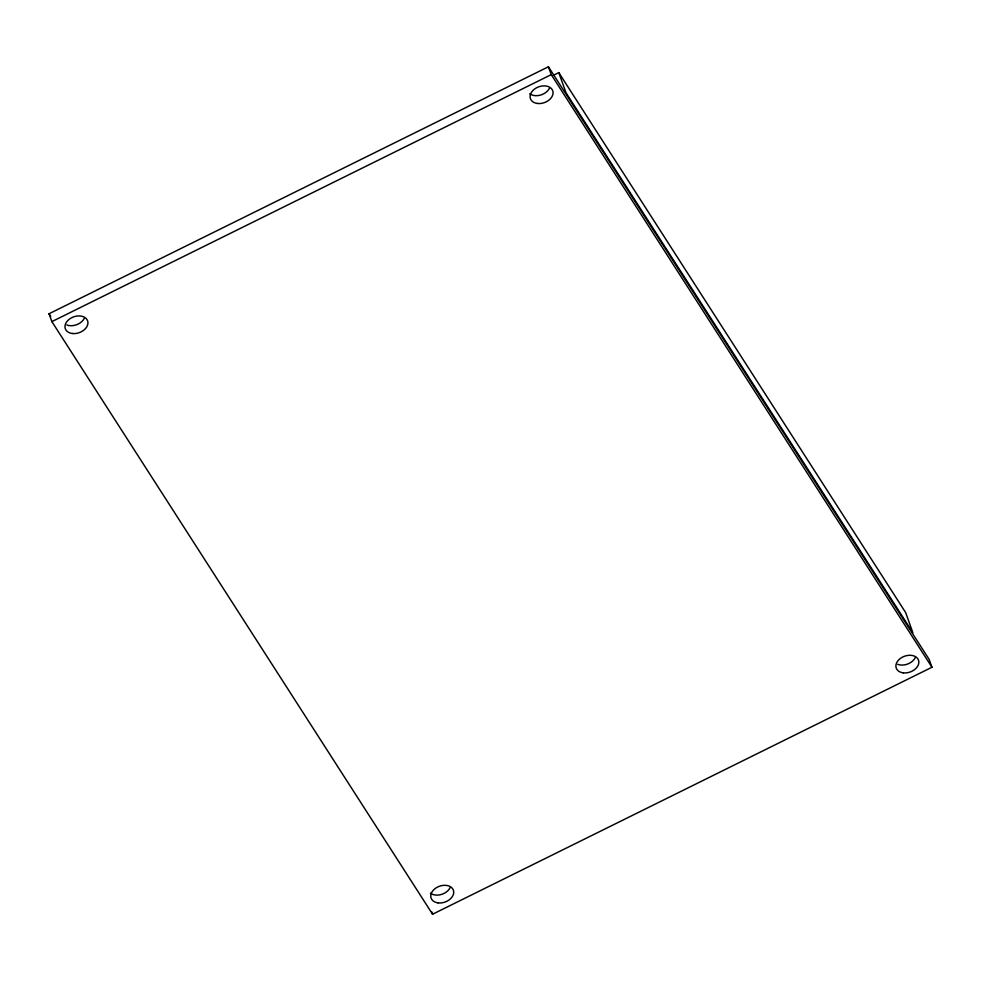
<?xml version="1.0" encoding="UTF-8"?>
<svg xmlns="http://www.w3.org/2000/svg" width="981" height="981" viewBox="0 0 981 981"><rect width="100%" height="100%" fill="white"/><g stroke="black" fill="none" stroke-linecap="round" stroke-linejoin="round"><path stroke-width="1.47" d="M49.05 313.748L548.428 66.769L929.13 659.379L931.95 667.252L432.572 914.231L51.87 321.621L49.05 313.748L50.705 316.323M51.87 321.621L551.248 74.63L548.428 66.769M553.309 75.341L558.802 72.631L905.647 612.549L912.87 632.708L566.012 92.79L558.802 72.631M551.248 74.63L931.95 667.252M431.628 911.619L432.572 914.231M450.12 887.646A11.833 8.388 -19.7 0 1 430.426 893.176M549.458 88.216A11.833 8.388 -19.7 0 1 529.765 93.735M84.341 318.261A11.833 8.388 -19.7 0 1 66.806 324.981M915.248 657.613A11.833 8.388 -19.7 0 1 897.713 664.333M72.251 333.503A11.833 8.388 -19.7 0 0 87.824 321.572A11.833 8.388 -19.7 0 0 69.295 319.205A11.833 8.388 -19.7 0 0 72.251 333.503M537.367 103.459A11.833 8.388 -19.7 0 0 552.953 91.527A11.833 8.388 -19.7 0 0 534.412 89.161A11.833 8.388 -19.7 0 0 537.367 103.459M903.158 672.843A11.833 8.388 -19.7 0 0 918.731 660.924A11.833 8.388 -19.7 0 0 900.202 658.558A11.833 8.388 -19.7 0 0 903.158 672.843M438.029 902.888A11.833 8.388 -19.7 0 0 453.614 890.969A11.833 8.388 -19.7 0 0 435.074 888.602A11.833 8.388 -19.7 0 0 438.029 902.888"/></g></svg>
